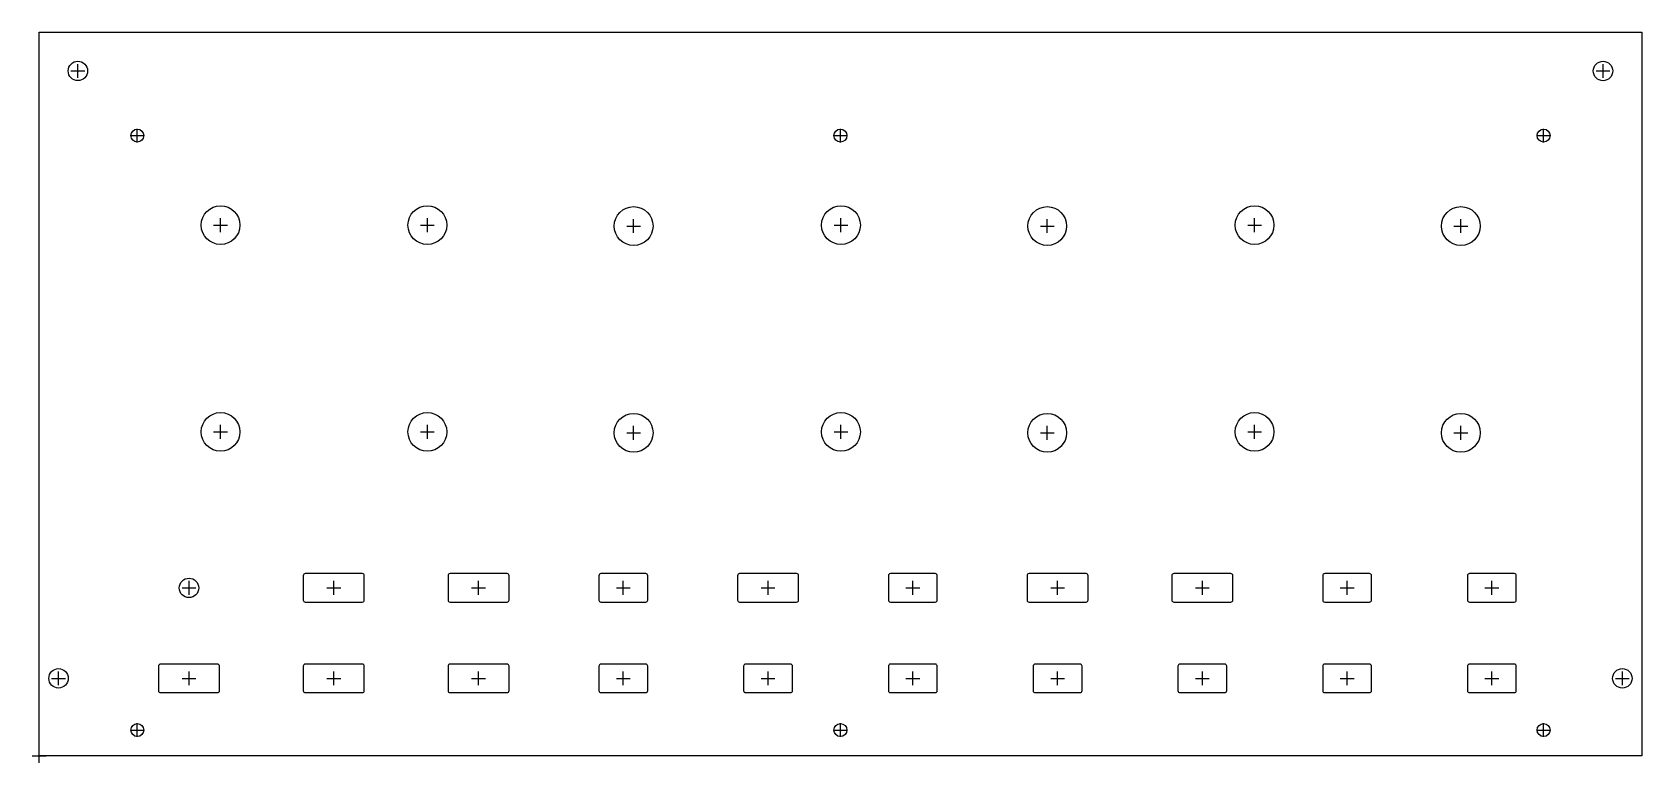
# Model space of a CAD drawing. Header units: inches. Extents: x -0.1 to 15.5, y -0.1 to 7.
import ezdxf

# ---------------------------------------------------------------- set-up
doc = ezdxf.new("R2010")
doc.units = ezdxf.units.IN
doc.header["$MEASUREMENT"] = 0
doc.layers.add('Contour', color=7, linetype='CONTINUOUS')
doc.layers.add('Reference_points', color=1, linetype='CONTINUOUS')

msp = doc.modelspace()

# ---------------------------------------------------------------- linework, layer by layer
at = {"layer": 'Contour', "color": 7, "linetype": 'CONTINUOUS'}
for p, q in [((0, 0), (0, 7)), ((0, 7), (15.5, 7)), ((15.5, 7), (15.5, 0)), ((2.55472, 1.74311), (2.55472, 1.50689)), ((3.12559, 1.7628), (2.57441, 1.7628)), ((3.14528, 1.50689), (3.14528, 1.74311)), ((3.95472, 1.74311), (3.95472, 1.50689)), ((4.52559, 1.7628), (3.97441, 1.7628)), ((4.54528, 1.50689), (4.54528, 1.74311)), ((5.41378, 1.74311), (5.41378, 1.50689)), ((5.86654, 1.7628), (5.43346, 1.7628)), ((5.88622, 1.50689), (5.88622, 1.74311)), ((6.75472, 1.74311), (6.75472, 1.50689)), ((7.32559, 1.7628), (6.77441, 1.7628)), ((7.34528, 1.50689), (7.34528, 1.74311)), ((8.21378, 1.74311), (8.21378, 1.50689)), ((8.66654, 1.7628), (8.23346, 1.7628)), ((8.68622, 1.50689), (8.68622, 1.74311)), ((9.55472, 1.74311), (9.55472, 1.50689)), ((10.12559, 1.7628), (9.57441, 1.7628)), ((10.14528, 1.50689), (10.14528, 1.74311)), ((10.95472, 1.74311), (10.95472, 1.50689)), ((11.52559, 1.7628), (10.97441, 1.7628)), ((11.54528, 1.50689), (11.54528, 1.74311)), ((12.41378, 1.74311), (12.41378, 1.50689)), ((12.86654, 1.7628), (12.43346, 1.7628)), ((12.88622, 1.50689), (12.88622, 1.74311)), ((13.81378, 1.74311), (13.81378, 1.50689)), ((14.26654, 1.7628), (13.83346, 1.7628)), ((14.28622, 1.50689), (14.28622, 1.74311)), ((2.57441, 1.4872), (3.12559, 1.4872)), ((3.97441, 1.4872), (4.52559, 1.4872)), ((5.43346, 1.4872), (5.86654, 1.4872)), ((6.77441, 1.4872), (7.32559, 1.4872)), ((8.23346, 1.4872), (8.66654, 1.4872)), ((9.57441, 1.4872), (10.12559, 1.4872)), ((10.97441, 1.4872), (11.52559, 1.4872)), ((12.43346, 1.4872), (12.86654, 1.4872)), ((13.83346, 1.4872), (14.26654, 1.4872)), ((1.15472, 0.86811), (1.15472, 0.63189)), ((1.72559, 0.8878), (1.17441, 0.8878)), ((1.74528, 0.63189), (1.74528, 0.86811)), ((2.55472, 0.86811), (2.55472, 0.63189)), ((3.12559, 0.8878), (2.57441, 0.8878)), ((3.14528, 0.63189), (3.14528, 0.86811)), ((3.95472, 0.86811), (3.95472, 0.63189)), ((4.52559, 0.8878), (3.97441, 0.8878)), ((4.54528, 0.63189), (4.54528, 0.86811)), ((5.41378, 0.86811), (5.41378, 0.63189)), ((5.86654, 0.8878), (5.43346, 0.8878)), ((5.88622, 0.63189), (5.88622, 0.86811)), ((6.81378, 0.86811), (6.81378, 0.63189)), ((7.26654, 0.8878), (6.83346, 0.8878)), ((7.28622, 0.63189), (7.28622, 0.86811)), ((8.21378, 0.86811), (8.21378, 0.63189)), ((8.66654, 0.8878), (8.23346, 0.8878)), ((8.68622, 0.63189), (8.68622, 0.86811)), ((9.61378, 0.86811), (9.61378, 0.63189)), ((10.06654, 0.8878), (9.63346, 0.8878)), ((10.08622, 0.63189), (10.08622, 0.86811)), ((11.01378, 0.86811), (11.01378, 0.63189)), ((11.46654, 0.8878), (11.03346, 0.8878)), ((11.48622, 0.63189), (11.48622, 0.86811)), ((12.41378, 0.86811), (12.41378, 0.63189)), ((12.86654, 0.8878), (12.43346, 0.8878)), ((12.88622, 0.63189), (12.88622, 0.86811)), ((13.81378, 0.86811), (13.81378, 0.63189)), ((14.26654, 0.8878), (13.83346, 0.8878)), ((14.28622, 0.63189), (14.28622, 0.86811)), ((1.17441, 0.6122), (1.72559, 0.6122)), ((2.57441, 0.6122), (3.12559, 0.6122)), ((3.97441, 0.6122), (4.52559, 0.6122)), ((5.43346, 0.6122), (5.86654, 0.6122)), ((6.83346, 0.6122), (7.26654, 0.6122)), ((8.23346, 0.6122), (8.66654, 0.6122)), ((9.63346, 0.6122), (10.06654, 0.6122)), ((11.03346, 0.6122), (11.46654, 0.6122)), ((12.43346, 0.6122), (12.86654, 0.6122)), ((13.83346, 0.6122), (14.26654, 0.6122)), ((15.5, 0), (0, 0))]:
    msp.add_line(p, q, dxfattribs=at)
for centre, radius in [((0.375, 6.62512), 0.09398), ((15.125, 6.625), 0.09398), ((0.95, 6), 0.06248), ((7.75, 6), 0.06248), ((14.55, 6), 0.06248), ((1.755, 5.13386), 0.18748), ((3.755, 5.13386), 0.18748), ((5.75, 5.125), 0.18748), ((7.755, 5.13386), 0.18748), ((9.75, 5.125), 0.18748), ((11.755, 5.13386), 0.18748), ((13.75, 5.125), 0.18748), ((1.755, 3.13386), 0.18748), ((3.755, 3.13386), 0.18748), ((5.75, 3.125), 0.18748), ((7.755, 3.13386), 0.18748), ((9.75, 3.125), 0.18748), ((11.755, 3.13386), 0.18748), ((13.75, 3.125), 0.18748), ((1.45, 1.625), 0.09398), ((0.18799, 0.75), 0.09398), ((15.31201, 0.75), 0.09398), ((0.95, 0.25), 0.06248), ((7.75, 0.25), 0.06248), ((14.55, 0.25), 0.06248)]:
    msp.add_circle(centre, radius, dxfattribs=at)
for centre, start, end in [((2.57441, 1.74311), 90, 180), ((3.12559, 1.74311), 0, 90), ((3.97441, 1.74311), 90, 180), ((4.52559, 1.74311), 0, 90), ((5.43346, 1.74311), 90, 180), ((5.86654, 1.74311), 0, 90), ((6.77441, 1.74311), 90, 180), ((7.32559, 1.74311), 0, 90), ((8.23346, 1.74311), 90, 180), ((8.66654, 1.74311), 0, 90), ((9.57441, 1.74311), 90, 180), ((10.12559, 1.74311), 0, 90), ((10.97441, 1.74311), 90, 180), ((11.52559, 1.74311), 0, 90), ((12.43346, 1.74311), 90, 180), ((12.86654, 1.74311), 0, 90), ((13.83346, 1.74311), 90, 180), ((14.26654, 1.74311), 0, 90), ((2.57441, 1.50689), 180, 270), ((3.12559, 1.50689), 270, 360), ((3.97441, 1.50689), 180, 270), ((4.52559, 1.50689), 270, 360), ((5.43346, 1.50689), 180, 270), ((5.86654, 1.50689), 270, 360), ((6.77441, 1.50689), 180, 270), ((7.32559, 1.50689), 270, 360), ((8.23346, 1.50689), 180, 270), ((8.66654, 1.50689), 270, 360), ((9.57441, 1.50689), 180, 270), ((10.12559, 1.50689), 270, 360), ((10.97441, 1.50689), 180, 270), ((11.52559, 1.50689), 270, 360), ((12.43346, 1.50689), 180, 270), ((12.86654, 1.50689), 270, 360), ((13.83346, 1.50689), 180, 270), ((14.26654, 1.50689), 270, 360), ((1.17441, 0.86811), 90, 180), ((1.72559, 0.86811), 0, 90), ((2.57441, 0.86811), 90, 180), ((3.12559, 0.86811), 0, 90), ((3.97441, 0.86811), 90, 180), ((4.52559, 0.86811), 0, 90), ((5.43346, 0.86811), 90, 180), ((5.86654, 0.86811), 0, 90), ((6.83346, 0.86811), 90, 180), ((7.26654, 0.86811), 0, 90), ((8.23346, 0.86811), 90, 180), ((8.66654, 0.86811), 0, 90), ((9.63346, 0.86811), 90, 180), ((10.06654, 0.86811), 0, 90), ((11.03346, 0.86811), 90, 180), ((11.46654, 0.86811), 0, 90), ((12.43346, 0.86811), 90, 180), ((12.86654, 0.86811), 0, 90), ((13.83346, 0.86811), 90, 180), ((14.26654, 0.86811), 0, 90), ((1.17441, 0.63189), 180, 270), ((1.72559, 0.63189), 270, 360), ((2.57441, 0.63189), 180, 270), ((3.12559, 0.63189), 270, 360), ((3.97441, 0.63189), 180, 270), ((4.52559, 0.63189), 270, 360), ((5.43346, 0.63189), 180, 270), ((5.86654, 0.63189), 270, 360), ((6.83346, 0.63189), 180, 270), ((7.26654, 0.63189), 270, 360), ((8.23346, 0.63189), 180, 270), ((8.66654, 0.63189), 270, 360), ((9.63346, 0.63189), 180, 270), ((10.06654, 0.63189), 270, 360), ((11.03346, 0.63189), 180, 270), ((11.46654, 0.63189), 270, 360), ((12.43346, 0.63189), 180, 270), ((12.86654, 0.63189), 270, 360), ((13.83346, 0.63189), 180, 270), ((14.26654, 0.63189), 270, 360)]:
    msp.add_arc(centre, 0.01969, start, end, dxfattribs=at)
at = {"layer": 'Reference_points', "color": 1, "linetype": 'CONTINUOUS'}
for p, q in [((0.30823, 6.62512), (0.44177, 6.62512)), ((0.375, 6.55835), (0.375, 6.69189)), ((15.05823, 6.625), (15.19177, 6.625)), ((15.125, 6.55823), (15.125, 6.69177)), ((0.88323, 6), (1.01677, 6)), ((0.95, 5.93323), (0.95, 6.06677)), ((7.68323, 6), (7.81677, 6)), ((7.75, 5.93323), (7.75, 6.06677)), ((14.48323, 6), (14.61677, 6)), ((14.55, 5.93323), (14.55, 6.06677)), ((1.755, 5.06709), (1.755, 5.20063)), ((3.755, 5.06709), (3.755, 5.20063)), ((5.75, 5.05823), (5.75, 5.19177)), ((7.755, 5.06709), (7.755, 5.20063)), ((9.75, 5.05823), (9.75, 5.19177)), ((11.755, 5.06709), (11.755, 5.20063)), ((13.75, 5.05823), (13.75, 5.19177)), ((1.68823, 5.13386), (1.82177, 5.13386)), ((3.68823, 5.13386), (3.82177, 5.13386)), ((5.68323, 5.125), (5.81677, 5.125)), ((7.68823, 5.13386), (7.82177, 5.13386)), ((9.68323, 5.125), (9.81677, 5.125)), ((11.68823, 5.13386), (11.82177, 5.13386)), ((13.68323, 5.125), (13.81677, 5.125)), ((1.68823, 3.13386), (1.82177, 3.13386)), ((1.755, 3.06709), (1.755, 3.20063)), ((3.68823, 3.13386), (3.82177, 3.13386)), ((3.755, 3.06709), (3.755, 3.20063)), ((5.68323, 3.125), (5.81677, 3.125)), ((5.75, 3.05823), (5.75, 3.19177)), ((7.68823, 3.13386), (7.82177, 3.13386)), ((7.755, 3.06709), (7.755, 3.20063)), ((9.68323, 3.125), (9.81677, 3.125)), ((9.75, 3.05823), (9.75, 3.19177)), ((11.68823, 3.13386), (11.82177, 3.13386)), ((11.755, 3.06709), (11.755, 3.20063)), ((13.68323, 3.125), (13.81677, 3.125)), ((13.75, 3.05823), (13.75, 3.19177)), ((1.38323, 1.625), (1.51677, 1.625)), ((1.45, 1.55823), (1.45, 1.69177)), ((2.78323, 1.625), (2.91677, 1.625)), ((2.85, 1.55823), (2.85, 1.69177)), ((4.18323, 1.625), (4.31677, 1.625)), ((4.25, 1.55823), (4.25, 1.69177)), ((5.58323, 1.625), (5.71677, 1.625)), ((5.65, 1.55823), (5.65, 1.69177)), ((6.98323, 1.625), (7.11677, 1.625)), ((7.05, 1.55823), (7.05, 1.69177)), ((8.38323, 1.625), (8.51677, 1.625)), ((8.45, 1.55823), (8.45, 1.69177)), ((9.78323, 1.625), (9.91677, 1.625)), ((9.85, 1.55823), (9.85, 1.69177)), ((11.18323, 1.625), (11.31677, 1.625)), ((11.25, 1.55823), (11.25, 1.69177)), ((12.58323, 1.625), (12.71677, 1.625)), ((12.65, 1.55823), (12.65, 1.69177)), ((13.98323, 1.625), (14.11677, 1.625)), ((14.05, 1.55823), (14.05, 1.69177)), ((0.18799, 0.68323), (0.18799, 0.81677)), ((1.45, 0.68323), (1.45, 0.81677)), ((2.85, 0.68323), (2.85, 0.81677)), ((4.25, 0.68323), (4.25, 0.81677)), ((5.65, 0.68323), (5.65, 0.81677)), ((7.05, 0.68323), (7.05, 0.81677)), ((8.45, 0.68323), (8.45, 0.81677)), ((9.85, 0.68323), (9.85, 0.81677)), ((11.25, 0.68323), (11.25, 0.81677)), ((12.65, 0.68323), (12.65, 0.81677)), ((14.05, 0.68323), (14.05, 0.81677)), ((15.31201, 0.68323), (15.31201, 0.81677)), ((0.12122, 0.75), (0.25476, 0.75)), ((1.38323, 0.75), (1.51677, 0.75)), ((2.78323, 0.75), (2.91677, 0.75)), ((4.18323, 0.75), (4.31677, 0.75)), ((5.58323, 0.75), (5.71677, 0.75)), ((6.98323, 0.75), (7.11677, 0.75)), ((8.38323, 0.75), (8.51677, 0.75)), ((9.78323, 0.75), (9.91677, 0.75)), ((11.18323, 0.75), (11.31677, 0.75)), ((12.58323, 0.75), (12.71677, 0.75)), ((13.98323, 0.75), (14.11677, 0.75)), ((15.24524, 0.75), (15.37878, 0.75)), ((0.95, 0.18323), (0.95, 0.31677)), ((7.75, 0.18323), (7.75, 0.31677)), ((14.55, 0.18323), (14.55, 0.31677)), ((0.88323, 0.25), (1.01677, 0.25)), ((7.68323, 0.25), (7.81677, 0.25)), ((14.48323, 0.25), (14.61677, 0.25)), ((-0.06677, 0), (0.06677, 0)), ((0, -0.06677), (0, 0.06677))]:
    msp.add_line(p, q, dxfattribs=at)

doc.saveas('drawing.dxf')
